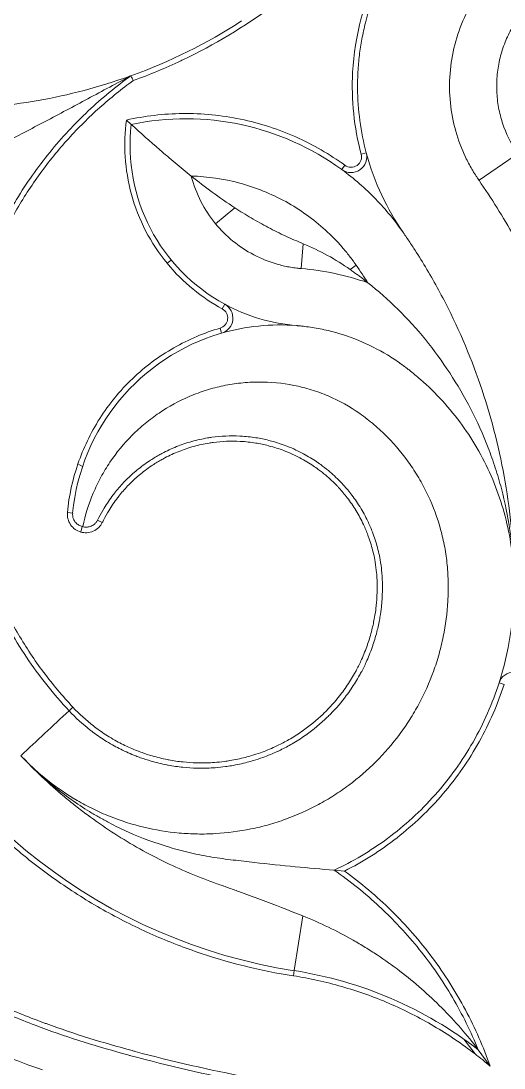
# Model space of a CAD drawing. Header units: millimetres. Extents: x 0 to 2376, y 0 to 1680.
# Drawn here: x 999.3 to 1091.1, y 692.5 to 891.4 of the extents above; entities that cross this region are included whole.
import ezdxf

# ---------------------------------------------------------------- set-up
doc = ezdxf.new("R2010")
doc.units = ezdxf.units.MM
doc.layers.add('Размеры', color=5, linetype='Continuous', lineweight=9)

msp = doc.modelspace()

# ---------------------------------------------------------------- linework, layer by layer
at = {"layer": 'Размеры', "linetype": 'Continuous', "lineweight": 15}
for p, q in [((1019.9, 880.81), (1019.88, 880.86)), ((1020.21, 880.98), (1019.9, 880.81)), ((1019.4, 872.58), (1020.3, 871.75)), ((1063.97, 866.11), (1064.93, 866.37)), ((1093, 865.74), (1086.34, 861.13)), ((1060.86, 863.98), (1060.27, 863.17)), ((1036.3, 852.89), (1039.98, 855.91)), ((1052.58, 844.37), (1052.96, 849.08)), ((1027.1, 845.37), (1027.9, 845.98)), ((1061.87, 844.19), (1063.02, 844.99)), ((1037.56, 836.72), (1038.04, 837.6)), ((1037.17, 833.04), (1037.45, 832.08)), ((1011.06, 806.78), (1010.17, 807.27)), ((1008.17, 798.02), (1009.17, 797.92)), ((1014.8, 796.15), (1013.9, 796.58)), ((1011, 795.36), (1010.71, 794.32)), ((1091.1, 765.34), (1090.14, 765.65)), ((1008.48, 760.37), (1009.21, 761.05)), ((999.35, 751.83), (999.35, 751.83)), ((1058.83, 730.08), (1060.79, 729.92)), ((1051.23, 711), (1052.85, 721.4)), ((1051.23, 711), (1051.08, 710.01)), ((1083.46, 697.98), (1085.59, 695.17)), ((1086.21, 695.96), (1088.45, 692.85))]:
    msp.add_line(p, q, dxfattribs=at)
for centre, radius, start, end in [((1067.5, 815.5), 105.77, 145.8676, 261.1516), ((1054.48, 867.83), 34.41, 173.4513, 241.4546), ((1030.65, 822.58), 50.25, 53.8859, 101.8872), ((1062.04, 865.6), 3, 233.8859, 14.986), ((1062.04, 865.6), 2, 233.8859, 14.986), ((1036.61, 834.96), 3, 286.2374, 61.4546), ((1036.61, 834.96), 2, 286.2374, 61.4546), ((1048.49, 794.15), 39.51, 106.2374, 174.5315), ((1043.58, 810.64), 130.11, 190.0541, 251.4739), ((1093, 764.73), 3, 17.8402, 162.1598), ((1039.47, 635.43), 76.48, 52.3284, 81.1511), ((1093, 958.67), 286.17, 251.6657, 299.562)]:
    msp.add_arc(centre, radius, start, end, dxfattribs=at)
for points, knots in [([(917.36, 909.31), (911.97, 917.1), (907.69, 925.73), (901.78, 943.91), (900.14, 953.65), (899.82, 972.75), (901.09, 982.46), (906.37, 1001.36), (910.7, 1010.93), (921.77, 1028.06), (928.82, 1036), (944.41, 1048.95), (953.21, 1054.27), (971.86, 1062.1), (982.03, 1064.66), (1002.43, 1066.59), (1012.9, 1065.97), (1027.89, 1062.85), (1032.81, 1061.45), (1044.01, 1057.2), (1050.25, 1053.92), (1067.43, 1041.81), (1076.91, 1030.56), (1084.51, 1013.19), (1086.05, 1008.41), (1088.77, 997.11), (1089.71, 990.28), (1090.55, 969.66), (1088.32, 955.46), (1078.73, 929.64), (1071.33, 917.62), (1053.03, 897.81), (1041.93, 889.65), (1026.89, 882.5), (1023.76, 881.2), (1020.68, 880.08)], [72.459222, 72.459222, 72.459222, 72.459222, 100.879163, 101.055909, 129.80299, 130.18795, 158.360155, 158.909445, 189.046594, 189.521413, 220.110759, 220.51019, 250.339307, 250.665376, 281.175083, 281.426318, 312.169394, 312.345411, 327.287158, 327.426485, 348.308636, 348.342374, 390.536067, 390.724358, 405.290692, 405.557375, 425.560948, 425.870498, 467.473734, 467.87192, 508.523696, 509.008695, 548.7832, 549.142257, 558.954541, 558.954541, 558.954541, 558.954541]), ([(1063.97, 866.11), (1062.61, 871.16), (1061.34, 883.42), (1064.98, 897.1), (1070.09, 905.98), (1072.94, 910.03), (1076.21, 913.61), (1079.62, 917.44), (1082.66, 921.53), (1088.19, 930.2), (1091.41, 938.22), (1093, 944.87)], [0, 0, 0, 0, 0.182664, 0.42524, 0.483655, 0.540697, 0.597329, 0.654151, 0.711719, 0.769495, 1, 1, 1, 1]), ([(1064.93, 866.37), (1064.39, 868.39), (1063.99, 870.43), (1063.44, 874.52), (1063.29, 876.57), (1063.27, 879.68), (1063.29, 880.72), (1063.41, 882.8), (1063.5, 883.84), (1063.75, 885.91), (1063.91, 886.94), (1064.29, 888.99), (1064.52, 890.02), (1065.29, 893.05), (1065.92, 895.03), (1067.43, 898.87), (1068.31, 900.73), (1069.8, 903.46), (1070.33, 904.35), (1071.45, 906.12), (1072.03, 906.98), (1072.95, 908.25), (1073.27, 908.66), (1073.91, 909.48), (1074.24, 909.88), (1075.25, 911.07), (1075.95, 911.85), (1076.65, 912.62)], [0, 0, 0, 0, 0.125, 0.125, 0.25, 0.25, 0.3125, 0.3125, 0.375, 0.375, 0.4375, 0.4375, 0.5, 0.5, 0.625, 0.625, 0.75, 0.75, 0.8125, 0.8125, 0.875, 0.875, 0.90625, 0.90625, 0.9375, 0.9375, 1, 1, 1, 1]), ([(1089.34, 900.62), (1088.21, 899.42), (1087.14, 898.1), (1085.19, 895.22), (1084.31, 893.67), (1082.82, 890.4), (1082.21, 888.67), (1081.29, 885.1), (1080.98, 883.26), (1080.7, 879.55), (1080.72, 877.69), (1081.09, 874.02), (1081.44, 872.22), (1082.42, 868.75), (1083.05, 867.09), (1084.16, 864.74), (1084.57, 863.98), (1085.2, 862.88), (1085.42, 862.52), (1085.76, 861.99), (1085.93, 861.73), (1086.13, 861.43), (1086.23, 861.28), (1086.28, 861.2), (1086.31, 861.16), (1086.32, 861.15), (1086.33, 861.14), (1086.33, 861.13), (1086.33, 861.13), (1086.34, 861.13)], [0, 0, 0, 0, 0.125, 0.125, 0.25, 0.25, 0.375, 0.375, 0.5, 0.5, 0.625, 0.625, 0.75, 0.75, 0.875, 0.875, 0.9375, 0.9375, 0.96875, 0.96875, 0.984375, 0.992188, 0.996094, 0.998047, 0.999023, 0.999512, 0.999756, 0.999756, 1, 1, 1, 1]), ([(1241.86, 698.59), (1214.61, 682.99), (1184.83, 671.69), (1122.84, 658.78), (1090.38, 657.3), (1043.19, 662.77), (1027.59, 665.84), (1006.39, 671.67), (1000.02, 673.64), (990.32, 677.25), (986.38, 678.87), (967.68, 687.56), (953.65, 697.43), (930.13, 721.03), (920.34, 735.06), (906.46, 764.93), (902.12, 781), (899.02, 813.95), (900.43, 831.05), (908.93, 863.25), (915.94, 878.49), (925.28, 892.07)], [0, 0, 0, 0, 94.183734, 94.397581, 189.962168, 190.408808, 236.950479, 237.502776, 256.361221, 256.935721, 268.567771, 269.113464, 318.812115, 319.250378, 369.056459, 369.387292, 418.068425, 418.285054, 468.656779, 468.767932, 518.226812, 518.226812, 518.226812, 518.226812]), ([(1093, 867.28), (1092, 868.91), (1091.17, 870.74), (1090.31, 873.69), (1090.08, 874.71), (1089.78, 876.77), (1089.7, 877.83), (1089.69, 879.94), (1089.75, 881), (1090.04, 883.09), (1090.25, 884.13), (1090.82, 886.14), (1091.18, 887.12), (1092, 889), (1092.48, 889.91), (1093, 890.76)], [0, 0, 0, 0, 0.25, 0.25, 0.375, 0.375, 0.5, 0.5, 0.625, 0.625, 0.75, 0.75, 0.875, 0.875, 1, 1, 1, 1]), ([(1233.54, 695.13), (1208.84, 681.97), (1182.21, 672.26), (1123.62, 659.86), (1091.2, 658.29), (1044.04, 663.64), (1028.45, 666.68), (1007.26, 672.46), (1000.89, 674.41), (991.18, 677.98), (987.25, 679.59), (968.54, 688.21), (954.5, 698.04), (930.97, 721.58), (921.17, 735.59), (907.34, 765.45), (903.03, 781.51), (900.03, 814.44), (901.5, 831.52), (909.29, 860.43), (914.5, 872.67), (921.25, 883.94)], [10.01263, 10.01263, 10.01263, 10.01263, 94.070978, 94.284826, 189.849413, 190.296053, 236.837723, 237.39002, 256.248466, 256.822965, 268.455016, 269.000709, 318.69936, 319.137623, 368.943703, 369.274537, 417.95567, 418.172299, 468.544024, 468.655177, 508.101426, 508.101426, 508.101426, 508.101426]), ([(1235.36, 726.12), (1210.22, 710.73), (1182.5, 699.42), (1124.5, 686.17), (1093.97, 684.34), (1049.59, 689.09), (1034.91, 691.89), (1015.15, 697.24), (1009.28, 699.02), (1000.76, 702.17), (997.46, 703.51), (981.99, 710.64), (970.34, 718.86), (950.97, 738.45), (942.93, 750.16), (931.73, 774.98), (928.33, 788.36), (926.24, 815.66), (927.71, 829.82), (935.41, 856.29), (941.56, 868.75), (949.64, 879.74)], [0, 0, 0, 0, 89.227761, 89.470289, 180.084948, 180.565632, 224.592716, 225.194971, 242.505742, 243.140275, 252.696672, 253.303193, 294.694414, 295.177024, 336.692157, 337.050854, 377.617526, 377.862623, 419.914903, 420.033159, 461.325805, 461.325805, 461.325805, 461.325805]), ([(984.78, 874.74), (987.77, 874.74), (990.75, 874.87), (996.69, 875.39), (999.65, 875.78), (1008.48, 877.32), (1014.25, 878.84), (1019.88, 880.86)], [0, 0, 0, 0, 0.25, 0.25, 0.5, 0.5, 1, 1, 1, 1]), ([(987.33, 805.73), (986.92, 809.11), (986.71, 812.57), (986.76, 819.6), (987.02, 823.16), (988.02, 830.28), (988.76, 833.85), (990.74, 840.88), (991.97, 844.35), (994.91, 851.09), (996.6, 854.37), (1000.42, 860.63), (1002.53, 863.62), (1007.1, 869.24), (1009.55, 871.87), (1014.71, 876.73), (1017.42, 878.96), (1020.21, 880.98)], [0, 0, 0, 0, 0.125, 0.125, 0.25, 0.25, 0.375, 0.375, 0.5, 0.5, 0.625, 0.625, 0.75, 0.75, 0.875, 0.875, 1, 1, 1, 1]), ([(1020.68, 880.08), (1018.5, 878.5), (1016.36, 876.78), (1012.24, 873.09), (1010.25, 871.12), (1006.46, 866.93), (1004.67, 864.73), (1001.31, 860.1), (999.74, 857.69), (996.88, 852.7), (995.58, 850.12), (993.27, 844.83), (992.25, 842.13), (990.53, 836.65), (989.83, 833.87), (988.71, 828.29), (988.31, 825.49), (987.81, 819.91), (987.7, 817.14), (987.78, 811.65), (987.96, 808.95), (988.35, 805.63), (988.43, 804.97), (988.62, 803.64), (988.72, 802.98), (989.06, 800.98), (989.32, 799.64), (990.2, 795.64), (990.93, 792.97), (992.7, 787.66), (993.73, 785.03), (996.08, 779.86), (997.41, 777.33), (1000.33, 772.39), (1001.93, 769.99), (1005.39, 765.37), (1007.25, 763.16), (1009.21, 761.05)], [0, 0, 0, 0, 0.0625, 0.0625, 0.125, 0.125, 0.1875, 0.1875, 0.25, 0.25, 0.3125, 0.3125, 0.375, 0.375, 0.4375, 0.4375, 0.5, 0.5, 0.5625, 0.5625, 0.625, 0.625, 0.640625, 0.640625, 0.65625, 0.65625, 0.6875, 0.6875, 0.75, 0.75, 0.8125, 0.8125, 0.875, 0.875, 0.9375, 0.9375, 1, 1, 1, 1]), ([(1019.9, 880.81), (1017.06, 879.31), (1014.28, 877.82), (1008.8, 874.89), (1006.1, 873.45), (1000.78, 870.65), (998.16, 869.28), (992.98, 866.62), (990.42, 865.33), (987.88, 864.08)], [0, 0, 0, 0, 0.25, 0.25, 0.5, 0.5, 0.75, 0.75, 1, 1, 1, 1]), ([(1019.88, 880.86), (1019.91, 880.87), (1019.94, 880.88), (1019.96, 880.89), (1019.99, 880.9), (1020.02, 880.91), (1020.05, 880.92), (1020.1, 880.94), (1020.16, 880.96), (1020.21, 880.98)], [0, 0, 0, 0, 0.0000872347, 0.0000872347, 0.0000872347, 0.0001744694, 0.0001744694, 0.0001744694, 0.000348937, 0.000348937, 0.000348937, 0.000348937]), ([(1020.68, 880.08), (1020.64, 880.16), (1020.6, 880.23), (1020.57, 880.31), (1020.53, 880.38), (1020.49, 880.46), (1020.45, 880.53), (1020.37, 880.68), (1020.29, 880.83), (1020.21, 880.98)], [0, 0, 0, 0, 0.00625576, 0.00625576, 0.00625576, 0.01251152, 0.01251152, 0.01251152, 0.02502039, 0.02502039, 0.02502039, 0.02502039]), ([(1019.4, 872.58), (1022.84, 873.35), (1026.44, 873.78), (1033.74, 873.86), (1037.44, 873.51), (1044.67, 872.01), (1048.21, 870.87), (1054.87, 867.89), (1058.01, 866.06), (1060.86, 863.98)], [0, 0, 0, 0, 0.25, 0.25, 0.5, 0.5, 0.75, 0.75, 1, 1, 1, 1]), ([(943.5, 872.41), (938.07, 863.62), (933.79, 854.07), (926.84, 830.7), (925.27, 816.42), (927.21, 788.87), (930.57, 775.34), (941.71, 750.23), (949.76, 738.37), (969.19, 718.49), (980.9, 710.13), (996.46, 702.85), (999.79, 701.47), (1008.38, 698.26), (1014.29, 696.45), (1034.22, 691.02), (1049.03, 688.16), (1093.8, 683.31), (1124.62, 685.15), (1179.59, 697.75), (1204.28, 707.29), (1227.05, 720.08)], [10.880108, 10.880108, 10.880108, 10.880108, 41.876748, 41.995004, 84.047283, 84.292381, 124.859052, 125.21775, 166.732883, 167.215492, 208.606714, 209.213235, 218.769632, 219.404164, 236.714936, 237.31719, 281.344275, 281.824958, 372.439617, 372.682145, 451.029798, 451.029798, 451.029798, 451.029798]), ([(1027.1, 845.37), (1025.55, 847.27), (1024.17, 849.35), (1021.89, 853.76), (1020.99, 856.09), (1019.69, 860.83), (1019.29, 863.24), (1019, 867.99), (1019.09, 870.33), (1019.4, 872.58)], [0, 0, 0, 0, 0.25, 0.25, 0.5, 0.5, 0.75, 0.75, 1, 1, 1, 1]), ([(1020.3, 871.75), (1022.05, 870.16), (1023.84, 868.55), (1026.66, 866.11), (1027.63, 865.28), (1029.61, 863.62), (1030.63, 862.79), (1031.7, 861.94)], [0, 0, 0, 0, 0.5, 0.5, 0.75, 0.75, 1, 1, 1, 1]), ([(1064.93, 866.37), (1065.69, 863.55), (1066.69, 860.85), (1069.07, 855.76), (1070.45, 853.37), (1071.97, 851.18)], [0, 0, 0, 0, 0.5, 0.5, 1, 1, 1, 1]), ([(1031.7, 861.94), (1034.75, 861.85), (1037.86, 861.41), (1042.4, 860.19), (1043.9, 859.69), (1046.82, 858.51), (1048.25, 857.84), (1052.37, 855.57), (1054.91, 853.74), (1058.29, 850.66), (1059.35, 849.58), (1060.81, 847.9), (1061.28, 847.33), (1061.96, 846.46), (1062.29, 846.02), (1062.66, 845.51), (1062.84, 845.25), (1062.93, 845.12), (1062.98, 845.05), (1063, 845.02), (1063.01, 845.01), (1063.02, 845), (1063.02, 844.99), (1063.02, 844.99)], [0, 0, 0, 0, 0.25, 0.25, 0.375, 0.375, 0.5, 0.5, 0.75, 0.75, 0.875, 0.875, 0.9375, 0.9375, 0.96875, 0.984375, 0.992188, 0.996094, 0.998047, 0.999023, 0.999512, 0.999512, 1, 1, 1, 1]), ([(1031.7, 861.94), (1032.13, 860.27), (1032.75, 858.64), (1034.31, 855.59), (1035.25, 854.17), (1036.3, 852.89)], [0, 0, 0, 0, 0.5, 0.5, 1, 1, 1, 1]), ([(1031.7, 861.94), (1032.99, 860.91), (1034.31, 859.89), (1037.07, 857.88), (1038.49, 856.88), (1039.98, 855.91)], [0, 0, 0, 0, 0.5, 0.5, 1, 1, 1, 1]), ([(1060.27, 863.17), (1062.61, 861.47), (1064.77, 859.58), (1068.68, 855.54), (1070.43, 853.4), (1071.97, 851.18)], [0, 0, 0, 0, 0.5, 0.5, 1, 1, 1, 1]), ([(1039.98, 855.91), (1040.99, 855.25), (1042.02, 854.61), (1044.14, 853.36), (1045.22, 852.76), (1046.86, 851.89), (1047.41, 851.61), (1048.52, 851.06), (1049.07, 850.8), (1050.74, 850.03), (1051.85, 849.54), (1052.96, 849.08)], [0, 0, 0, 0, 0.25, 0.25, 0.5, 0.5, 0.625, 0.625, 0.75, 0.75, 1, 1, 1, 1]), ([(1036.3, 852.89), (1037.27, 851.71), (1038.38, 850.6), (1040.83, 848.6), (1042.16, 847.72), (1044.99, 846.24), (1046.47, 845.64), (1048.75, 844.99), (1049.51, 844.81), (1050.66, 844.6), (1051.05, 844.54), (1051.62, 844.47), (1051.91, 844.43), (1052.24, 844.4), (1052.41, 844.39), (1052.48, 844.38), (1052.53, 844.38), (1052.55, 844.37), (1052.58, 844.37)], [0, 0, 0, 0, 0.25, 0.25, 0.5, 0.5, 0.75, 0.75, 0.875, 0.875, 0.9375, 0.9375, 0.96875, 0.984375, 0.992187, 0.996094, 0.996094, 1, 1, 1, 1]), ([(1071.97, 851.18), (1071.98, 851.16), (1071.99, 851.14), (1072.02, 851.1), (1072.06, 851.05), (1072.15, 850.92), (1072.33, 850.65), (1072.69, 850.12), (1073.41, 849.05), (1074.02, 848.12), (1075.21, 846.25), (1075.98, 844.99), (1078.24, 841.15), (1079.65, 838.52), (1083.59, 830.46), (1085.83, 824.86), (1089.41, 813.37), (1090.77, 807.49), (1092.56, 795.67), (1093, 789.72), (1093, 783.84)], [0, 0, 0, 0, 0.000977, 0.000977, 0.001953, 0.003906, 0.007813, 0.015625, 0.03125, 0.0625, 0.0625, 0.125, 0.125, 0.25, 0.25, 0.5, 0.5, 0.75, 0.75, 1, 1, 1, 1]), ([(1052.96, 849.08), (1054.54, 848.43), (1056.07, 847.7), (1059.05, 846.06), (1060.48, 845.16), (1061.87, 844.19)], [0, 0, 0, 0, 0.5, 0.5, 1, 1, 1, 1]), ([(1037.56, 836.72), (1035.66, 837.76), (1033.79, 839.01), (1030.26, 841.9), (1028.6, 843.55), (1027.1, 845.37)], [0, 0, 0, 0, 0.5, 0.5, 1, 1, 1, 1]), ([(1052.58, 844.37), (1054.7, 844.2), (1056.84, 843.89), (1061.07, 842.99), (1063.17, 842.4), (1065.22, 841.68)], [0, 0, 0, 0, 0.5, 0.5, 1, 1, 1, 1]), ([(1061.87, 844.19), (1062.09, 844.03), (1062.55, 843.71), (1063.22, 843.21), (1063.89, 842.71), (1064.56, 842.2), (1065, 841.85), (1065.22, 841.68)], [0, 0, 0, 0, 0.199101, 0.398636, 0.59862, 0.79907, 1, 1, 1, 1]), ([(1065.22, 841.68), (1067.2, 840.11), (1069.11, 838.43), (1072.75, 834.84), (1074.5, 832.93), (1077.8, 828.85), (1079.35, 826.73), (1082.22, 822.33), (1083.56, 820.05), (1085.99, 815.33), (1087.09, 812.88), (1088.32, 809.71), (1088.56, 809.07), (1089.01, 807.78), (1089.23, 807.14), (1089.86, 805.2), (1090.24, 803.89), (1091.28, 799.96), (1091.83, 797.3), (1092.62, 791.9), (1092.87, 789.16), (1092.96, 786.39)], [0, 0, 0, 0, 0.125, 0.125, 0.25, 0.25, 0.375, 0.375, 0.5, 0.5, 0.625, 0.625, 0.65625, 0.65625, 0.6875, 0.6875, 0.75, 0.75, 0.875, 0.875, 1, 1, 1, 1]), ([(1038.04, 837.6), (1040.17, 836.44), (1042.42, 835.51), (1047.03, 834.15), (1049.38, 833.72), (1051.7, 833.53)], [0, 0, 0, 0, 0.5, 0.5, 1, 1, 1, 1]), ([(1037.45, 832.08), (1039.72, 832.75), (1042.08, 833.21), (1046.86, 833.7), (1049.29, 833.73), (1051.7, 833.53)], [0, 0, 0, 0, 0.5, 0.5, 1, 1, 1, 1]), ([(1051.7, 833.53), (1051.7, 833.53), (1051.7, 833.53), (1051.7, 833.53), (1051.71, 833.53), (1051.72, 833.53), (1051.75, 833.53), (1051.81, 833.52), (1051.91, 833.51), (1052.13, 833.49), (1052.57, 833.45), (1053.44, 833.35), (1054.19, 833.25), (1055.69, 833.01), (1056.68, 832.82), (1059.65, 832.11), (1061.6, 831.48), (1065.38, 829.93), (1067.2, 829.01), (1069.8, 827.44), (1070.64, 826.88), (1071.66, 826.15), (1071.92, 825.97), (1072.17, 825.78), (1072.22, 825.74), (1072.23, 825.74), (1072.25, 825.72), (1072.29, 825.69), (1072.37, 825.63), (1072.63, 825.43), (1072.86, 825.25), (1073.8, 824.52), (1074.53, 823.91), (1076.7, 822.02), (1078.09, 820.66), (1080.72, 817.77), (1081.96, 816.25), (1084.28, 813.05), (1085.35, 811.38), (1087.29, 807.92), (1088.17, 806.13), (1089.7, 802.48), (1090.36, 800.61), (1091.46, 796.84), (1091.9, 794.93), (1092.56, 791.12), (1092.78, 789.21), (1092.91, 787.08), (1092.93, 786.78), (1092.94, 786.48), (1092.94, 786.41), (1092.95, 786.4), (1092.95, 786.39), (1092.95, 786.38), (1092.95, 786.35), (1092.95, 786.27), (1092.96, 785.93), (1092.99, 785.11), (1093, 784.35), (1093, 783.84)], [0, 0, 0, 0, 0.000122, 0.000122, 0.000244, 0.000488, 0.000977, 0.001953, 0.003906, 0.007812, 0.015625, 0.03125, 0.0625, 0.0625, 0.125, 0.125, 0.25, 0.25, 0.375, 0.375, 0.4375, 0.4375, 0.453125, 0.457031, 0.457031, 0.45752, 0.45752, 0.458008, 0.458984, 0.460937, 0.46875, 0.46875, 0.5, 0.5, 0.5625, 0.5625, 0.625, 0.625, 0.6875, 0.6875, 0.75, 0.75, 0.8125, 0.8125, 0.875, 0.875, 0.9375, 0.9375, 0.945312, 0.947266, 0.94751, 0.94751, 0.947754, 0.947754, 0.948242, 0.949219, 0.953125, 0.96875, 1, 1, 1, 1]), ([(1010.17, 807.27), (1010.67, 808.74), (1011.27, 810.2), (1012.65, 813.08), (1013.43, 814.49), (1015.17, 817.24), (1016.13, 818.56), (1018.21, 821.1), (1019.33, 822.31), (1021.72, 824.59), (1022.98, 825.65), (1025.61, 827.62), (1026.98, 828.51), (1029.8, 830.13), (1031.25, 830.84), (1034.19, 832.08), (1035.67, 832.61), (1037.17, 833.04)], [0, 0, 0, 0, 0.125, 0.125, 0.25, 0.25, 0.375, 0.375, 0.5, 0.5, 0.625, 0.625, 0.75, 0.75, 0.875, 0.875, 1, 1, 1, 1]), ([(1051.08, 710.01), (1044.88, 710.97), (1038.61, 712.51), (1029.36, 715.73), (1026.3, 716.95), (1020.27, 719.69), (1017.3, 721.21), (1011.5, 724.54), (1008.66, 726.35), (1003.17, 730.23), (1000.51, 732.3), (995.4, 736.69), (992.95, 739), (988.3, 743.83), (986.09, 746.35), (981.94, 751.55), (980, 754.24), (976.39, 759.74), (974.73, 762.55), (971.7, 768.27), (970.32, 771.17), (968.79, 774.82), (968.49, 775.55), (967.91, 777.01), (967.63, 777.75), (966.81, 779.96), (966.3, 781.45), (963.88, 789.02), (962.44, 795.38), (961.18, 805.18), (960.91, 808.49), (960.68, 815.15), (960.72, 818.5), (960.92, 821.85)], [0, 0, 0, 0, 0.125, 0.125, 0.1875, 0.1875, 0.25, 0.25, 0.3125, 0.3125, 0.375, 0.375, 0.4375, 0.4375, 0.5, 0.5, 0.5625, 0.5625, 0.625, 0.625, 0.6875, 0.6875, 0.703125, 0.703125, 0.71875, 0.71875, 0.75, 0.75, 0.875, 0.875, 0.9375, 0.9375, 1, 1, 1, 1]), ([(1011.09, 795.34), (1011.55, 797.55), (1012.22, 799.67), (1013.51, 802.74), (1014, 803.75), (1015.06, 805.72), (1015.64, 806.67), (1017.49, 809.42), (1018.89, 811.12), (1021.24, 813.48), (1022.07, 814.23), (1023.79, 815.65), (1024.67, 816.31), (1027.42, 818.17), (1029.36, 819.23), (1031.94, 820.32), (1032.46, 820.53), (1033.51, 820.92), (1034.04, 821.1), (1035.64, 821.6), (1036.71, 821.88), (1038.89, 822.33), (1039.99, 822.5), (1041.66, 822.68), (1042.22, 822.73), (1043.35, 822.79), (1043.92, 822.81), (1046.75, 822.83), (1048.98, 822.62), (1052.29, 821.96), (1053.39, 821.68), (1055.03, 821.18), (1055.57, 820.99), (1056.64, 820.6), (1057.17, 820.39), (1059.8, 819.27), (1061.82, 818.14), (1064.64, 816.16), (1065.55, 815.44), (1067.28, 813.96), (1068.12, 813.18), (1070.51, 810.76), (1071.96, 809.01), (1073.59, 806.66), (1073.91, 806.19), (1074.53, 805.22), (1074.83, 804.73), (1075.68, 803.24), (1076.21, 802.23), (1077.65, 799.15), (1078.44, 797.02), (1079.35, 793.71), (1079.61, 792.58), (1080.03, 790.33), (1080.19, 789.2), (1080.36, 787.49), (1080.4, 786.91), (1080.46, 785.77), (1080.48, 785.19), (1080.51, 783.47), (1080.49, 782.33), (1080.3, 778.93), (1080.01, 776.68), (1079.32, 773.33), (1079.05, 772.22), (1078.59, 770.57), (1078.42, 770.02), (1078.07, 768.92), (1077.88, 768.38), (1076.91, 765.7), (1075.98, 763.63), (1074.37, 760.63), (1073.79, 759.65), (1072.87, 758.21), (1072.56, 757.73), (1071.91, 756.79), (1071.57, 756.32), (1069.86, 754.01), (1068.37, 752.29), (1065.16, 749.08), (1063.44, 747.6), (1060.69, 745.55), (1059.74, 744.89), (1057.81, 743.66), (1056.83, 743.09), (1053.83, 741.47), (1051.76, 740.55), (1048.54, 739.38), (1047.46, 739.03), (1045.8, 738.56), (1045.24, 738.42), (1044.13, 738.15), (1043.57, 738.02), (1040.78, 737.45), (1038.53, 737.16), (1035.13, 736.96), (1033.99, 736.94), (1032.28, 736.97), (1031.71, 736.99), (1030.56, 737.05), (1029.99, 737.09), (1027.13, 737.35), (1024.89, 737.72), (1020.47, 738.78), (1018.31, 739.46), (1015.65, 740.53), (1015.12, 740.75), (1014.07, 741.22), (1013.55, 741.46), (1012.01, 742.21), (1011, 742.75), (1008.06, 744.46), (1006.19, 745.74), (1003.51, 747.87), (1002.64, 748.62), (1000.95, 750.18), (1000.14, 750.99), (999.35, 751.83)], [0, 0, 0, 0, 0.03125, 0.03125, 0.046875, 0.046875, 0.0625, 0.0625, 0.09375, 0.09375, 0.109375, 0.109375, 0.125, 0.125, 0.15625, 0.15625, 0.164062, 0.164062, 0.171875, 0.171875, 0.1875, 0.1875, 0.203125, 0.203125, 0.210938, 0.210938, 0.21875, 0.21875, 0.25, 0.25, 0.265625, 0.265625, 0.273438, 0.273438, 0.28125, 0.28125, 0.3125, 0.3125, 0.328125, 0.328125, 0.34375, 0.34375, 0.375, 0.375, 0.382812, 0.382812, 0.390625, 0.390625, 0.40625, 0.40625, 0.4375, 0.4375, 0.453125, 0.453125, 0.46875, 0.46875, 0.476562, 0.476562, 0.484375, 0.484375, 0.5, 0.5, 0.53125, 0.53125, 0.546875, 0.546875, 0.554688, 0.554688, 0.5625, 0.5625, 0.59375, 0.59375, 0.609375, 0.609375, 0.617188, 0.617188, 0.625, 0.625, 0.65625, 0.65625, 0.6875, 0.6875, 0.703125, 0.703125, 0.71875, 0.71875, 0.75, 0.75, 0.765625, 0.765625, 0.773438, 0.773438, 0.78125, 0.78125, 0.8125, 0.8125, 0.828125, 0.828125, 0.835938, 0.835938, 0.84375, 0.84375, 0.875, 0.875, 0.90625, 0.90625, 0.914062, 0.914062, 0.921875, 0.921875, 0.9375, 0.9375, 0.96875, 0.96875, 0.984375, 0.984375, 1, 1, 1, 1]), ([(1013.9, 796.58), (1013.99, 796.75), (1014.07, 796.93), (1014.46, 797.69), (1015.29, 799.17), (1016.32, 800.68), (1017.02, 801.59), (1017.65, 802.39), (1018.84, 803.77), (1020.16, 805.03), (1020.94, 805.7), (1021.78, 806.42), (1023.23, 807.53), (1024.7, 808.44), (1025.58, 808.95), (1026.75, 809.6), (1028.41, 810.37), (1029.82, 810.89), (1030.79, 811.22), (1032.27, 811.68), (1034.05, 812.08), (1035.33, 812.28), (1037.35, 812.56), (1039.18, 812.64), (1041, 812.54), (1042.02, 812.49), (1043.83, 812.3), (1045.62, 811.93), (1046.61, 811.69), (1047.76, 811.38), (1049.5, 810.81), (1051.01, 810.17), (1051.93, 809.73), (1053.21, 809.1), (1054.78, 808.18), (1055.95, 807.36), (1056.77, 806.76), (1058.07, 805.75), (1059.4, 804.51), (1060.23, 803.64), (1060.93, 802.89), (1062.11, 801.51), (1063.15, 800.01), (1063.7, 799.15), (1064.26, 798.24), (1065.13, 796.64), (1065.83, 795.01), (1066.2, 794.05), (1066.64, 792.85), (1067.15, 791.1), (1067.47, 789.57), (1067.69, 788.34), (1067.81, 787.44), (1067.89, 786.53), (1067.92, 786.22), (1067.94, 785.85), (1067.97, 785.4), (1067.98, 785.05), (1067.99, 784.8), (1068, 784.37), (1068, 783.92), (1068, 783.63), (1068, 783.15), (1067.98, 782.69), (1067.96, 782.21), (1067.94, 781.75), (1067.91, 781.3), (1067.85, 780.61), (1067.76, 779.71), (1067.64, 778.81), (1067.39, 777.34), (1067.02, 775.56), (1066.52, 773.81), (1066.19, 772.83), (1065.85, 771.82), (1065.18, 770.12), (1064.41, 768.52), (1063.93, 767.61), (1063.31, 766.46), (1062.35, 764.91), (1061.45, 763.65), (1060.22, 762.01), (1059.03, 760.62), (1057.74, 759.34), (1056.26, 757.91), (1054.86, 756.74), (1053.37, 755.7), (1052.53, 755.11), (1050.99, 754.13), (1049.38, 753.27), (1048.45, 752.82), (1047.36, 752.3), (1045.68, 751.61), (1044.12, 751.09), (1043.14, 750.8), (1041.75, 750.41), (1039.96, 750.02), (1038.57, 749.81), (1037.56, 749.67), (1035.89, 749.5), (1034.06, 749.44), (1032.89, 749.46), (1031.87, 749.49), (1030.05, 749.6), (1028.24, 749.86), (1027.23, 750.05), (1026.13, 750.26), (1024.36, 750.69), (1022.71, 751.22), (1021.75, 751.56), (1020.48, 752.04), (1018.81, 752.77), (1017.48, 753.47), (1016.58, 753.96), (1015.21, 754.76), (1013.7, 755.78), (1012.7, 756.54), (1011.07, 757.8), (1009.72, 759.04), (1008.48, 760.37)], [27.78584, 27.78584, 27.78584, 27.78584, 28.359979, 28.359979, 30.368916, 33.43274, 33.823664, 33.823664, 36.496541, 39.28735, 39.28735, 39.560478, 42.624441, 44.751036, 44.751036, 45.688004, 48.752378, 50.214721, 50.214721, 51.815962, 54.88001, 55.678407, 55.678407, 61.007617, 61.142092, 61.142092, 64.071551, 66.605778, 66.605778, 67.135373, 70.199189, 72.069464, 72.069464, 73.263099, 76.327132, 77.533149, 77.533149, 79.390855, 82.454755, 82.996835, 82.996835, 85.518717, 88.460521, 88.460521, 88.58256, 91.646514, 93.924206, 93.924206, 94.71018, 97.774328, 99.387892, 99.387892, 101.519188, 102.119735, 102.119735, 102.45497, 103.222668, 103.485656, 103.485656, 103.994004, 104.764714, 104.851577, 104.851577, 106.217499, 106.217499, 106.306192, 107.58342, 107.58342, 108.361602, 110.315263, 110.315263, 112.814745, 115.778949, 115.778949, 115.897723, 118.980759, 121.242634, 121.242634, 122.063746, 125.147005, 126.70632, 126.70632, 131.312856, 132.170005, 132.170005, 137.478943, 137.633691, 137.633691, 140.561948, 143.097377, 143.097377, 143.644716, 146.727879, 148.561062, 148.561062, 149.810894, 152.893741, 154.024748, 154.024748, 155.976911, 159.059745, 159.488433, 159.488433, 162.142974, 164.952119, 164.952119, 165.226027, 168.30888, 170.415805, 170.415805, 171.391746, 174.474893, 175.87949, 175.87949, 177.557858, 180.640935, 181.343176, 181.343176, 186.806861, 186.806861, 186.806861, 186.806861]), ([(1009.21, 761.05), (1010.42, 759.76), (1011.72, 758.57), (1013.29, 757.35), (1014.26, 756.61), (1015.72, 755.62), (1017.05, 754.85), (1017.92, 754.37), (1019.21, 753.69), (1020.82, 752.98), (1022.05, 752.52), (1022.98, 752.18), (1024.57, 751.67), (1026.29, 751.25), (1027.35, 751.05), (1028.33, 750.86), (1030.08, 750.61), (1031.84, 750.49), (1032.83, 750.46), (1033.96, 750.44), (1035.73, 750.49), (1037.34, 750.66), (1038.33, 750.79), (1039.67, 750.99), (1041.4, 751.35), (1042.75, 751.73), (1043.7, 752.01), (1045.21, 752.5), (1046.84, 753.17), (1047.9, 753.67), (1048.8, 754.1), (1050.36, 754.92), (1051.85, 755.86), (1052.67, 756.43), (1054.12, 757.44), (1055.48, 758.56), (1056.92, 759.93), (1058.18, 761.17), (1059.33, 762.5), (1060.53, 764.09), (1061.41, 765.3), (1062.35, 766.8), (1062.95, 767.91), (1063.42, 768.78), (1064.18, 770.33), (1064.83, 771.97), (1065.17, 772.95), (1065.5, 773.89), (1066, 775.58), (1066.36, 777.3), (1066.61, 778.72), (1066.74, 779.59), (1066.83, 780.47), (1066.89, 781.13), (1066.93, 781.57), (1066.95, 782.01), (1066.97, 782.48), (1066.99, 782.92), (1067, 783.39), (1067, 783.66), (1067, 784.1), (1066.99, 784.52), (1066.99, 784.77), (1066.98, 785.1), (1066.96, 785.54), (1066.94, 785.89), (1066.92, 786.19), (1066.84, 787.07), (1066.73, 787.95), (1066.53, 789.14), (1066.24, 790.62), (1065.76, 792.32), (1065.34, 793.49), (1065, 794.41), (1064.33, 796), (1063.49, 797.56), (1062.96, 798.44), (1062.44, 799.28), (1061.44, 800.73), (1060.31, 802.09), (1059.64, 802.81), (1058.84, 803.66), (1057.56, 804.87), (1056.31, 805.86), (1055.51, 806.44), (1054.39, 807.24), (1052.87, 808.15), (1051.65, 808.76), (1050.75, 809.18), (1049.29, 809.82), (1047.62, 810.38), (1046.5, 810.68), (1045.54, 810.93), (1043.81, 811.29), (1042.06, 811.48), (1041.07, 811.54), (1039.31, 811.64), (1037.54, 811.57), (1035.58, 811.3), (1034.35, 811.12), (1032.63, 810.74), (1031.19, 810.3), (1030.25, 809.98), (1028.88, 809.48), (1027.28, 808.74), (1026.15, 808.12), (1025.29, 807.63), (1023.86, 806.75), (1022.46, 805.68), (1021.64, 804.98), (1020.89, 804.34), (1019.61, 803.12), (1018.45, 801.79), (1017.84, 801.01), (1017.16, 800.13), (1016.16, 798.67), (1015.36, 797.25), (1014.98, 796.5), (1014.89, 796.32), (1014.8, 796.15)], [27.760692, 27.760692, 27.760692, 27.760692, 33.224378, 33.224378, 33.926619, 37.009696, 38.688063, 38.688063, 40.09266, 43.175808, 44.151749, 44.151749, 46.258673, 49.341527, 49.615435, 49.615435, 52.42458, 55.07912, 55.07912, 55.507809, 58.590643, 60.542806, 60.542806, 61.673813, 64.75666, 66.006492, 66.006492, 67.839674, 70.922838, 71.470177, 71.470177, 74.005606, 76.933863, 76.933863, 77.088611, 82.397548, 82.397548, 83.254697, 87.861234, 87.861234, 89.420549, 92.503808, 93.32492, 93.32492, 95.586795, 98.669831, 98.788605, 98.788605, 101.752809, 104.252291, 104.252291, 106.205952, 106.984134, 106.984134, 108.261361, 108.350055, 108.350055, 109.715976, 109.715976, 109.802839, 110.57355, 111.081898, 111.081898, 111.344885, 112.112583, 112.447819, 112.447819, 113.048366, 115.179662, 115.179662, 116.793226, 119.857374, 120.643348, 120.643348, 122.92104, 125.984994, 126.107033, 126.107033, 129.048837, 131.570719, 131.570719, 132.112799, 135.176699, 137.034404, 137.034404, 138.240422, 141.304455, 142.49809, 142.49809, 144.368365, 147.432181, 147.961776, 147.961776, 150.496002, 153.425461, 153.425461, 153.559936, 158.889147, 158.889147, 159.687544, 162.751592, 164.352832, 164.352832, 165.815176, 168.87955, 169.816518, 169.816518, 171.943113, 175.007075, 175.280204, 175.280204, 178.071013, 180.743889, 180.743889, 181.134814, 184.198638, 186.207575, 186.207575, 186.806861, 186.806861, 186.806861, 186.806861]), ([(1008.48, 760.37), (1005.52, 763.54), (1002.81, 766.95), (997.99, 774.15), (995.88, 777.93), (992.31, 785.7), (990.86, 789.69), (988.61, 797.71), (987.81, 801.75), (987.33, 805.73)], [0, 0, 0, 0, 0.25, 0.25, 0.5, 0.5, 0.75, 0.75, 1, 1, 1, 1]), ([(1010.71, 794.32), (1010.35, 794.42), (1009.98, 794.58), (1009.31, 795.06), (1009.01, 795.36), (1008.53, 796.06), (1008.36, 796.45), (1008.16, 797.25), (1008.14, 797.65), (1008.17, 798.02)], [0, 0, 0, 0, 0.25, 0.25, 0.5, 0.5, 0.75, 0.75, 1, 1, 1, 1]), ([(1011, 795.36), (1010.78, 795.42), (1010.56, 795.5), (1010.24, 795.69), (1010.14, 795.76), (1009.93, 795.92), (1009.84, 796.01), (1009.56, 796.32), (1009.4, 796.58), (1009.24, 797.04), (1009.2, 797.21), (1009.15, 797.55), (1009.15, 797.73), (1009.17, 797.92)], [0, 0, 0, 0, 0.25, 0.25, 0.375, 0.375, 0.5, 0.5, 0.75, 0.75, 0.875, 0.875, 1, 1, 1, 1]), ([(1014.8, 796.15), (1014.64, 795.81), (1014.41, 795.48), (1013.83, 794.91), (1013.47, 794.66), (1012.7, 794.32), (1012.28, 794.22), (1011.47, 794.17), (1011.07, 794.21), (1010.71, 794.32)], [0, 0, 0, 0, 0.25, 0.25, 0.5, 0.5, 0.75, 0.75, 1, 1, 1, 1]), ([(1013.9, 796.58), (1013.82, 796.42), (1013.73, 796.27), (1013.51, 796), (1013.39, 795.88), (1013.02, 795.58), (1012.77, 795.45), (1012.26, 795.29), (1012.02, 795.25), (1011.54, 795.25), (1011.31, 795.28), (1011.09, 795.34)], [0, 0, 0, 0, 0.125, 0.125, 0.25, 0.25, 0.5, 0.5, 0.75, 0.75, 1, 1, 1, 1]), ([(920.39, 788.8), (921.32, 783.58), (922.59, 778.32), (925.88, 767.87), (927.89, 762.68), (932.64, 752.54), (935.38, 747.57), (941.54, 738.03), (944.96, 733.44), (952.4, 724.78), (956.42, 720.71), (964.93, 713.18), (969.43, 709.72), (978.75, 703.49), (983.58, 700.72), (993.42, 695.9), (998.43, 693.84), (1003.47, 692.14)], [0, 0, 0, 0, 0.125, 0.125, 0.25, 0.25, 0.375, 0.375, 0.5, 0.5, 0.625, 0.625, 0.75, 0.75, 0.875, 0.875, 1, 1, 1, 1]), ([(1000.79, 682.49), (995.35, 684.3), (989.92, 686.5), (979.27, 691.67), (974.04, 694.64), (963.94, 701.33), (959.07, 705.04), (949.84, 713.15), (945.48, 717.54), (937.4, 726.87), (933.68, 731.81), (926.98, 742.11), (923.99, 747.47), (918.82, 758.42), (916.63, 764.03), (913.03, 775.32), (911.63, 781), (910.61, 786.66)], [0, 0, 0, 0, 0.125, 0.125, 0.25, 0.25, 0.375, 0.375, 0.5, 0.5, 0.625, 0.625, 0.75, 0.75, 0.875, 0.875, 1, 1, 1, 1]), ([(1090.14, 765.65), (1088.9, 761.79), (1087.25, 758.01), (1083.15, 750.83), (1080.72, 747.45), (1075.25, 741.29), (1072.2, 738.52), (1065.74, 733.73), (1062.32, 731.71), (1058.83, 730.08)], [0, 0, 0, 0, 0.25, 0.25, 0.5, 0.5, 0.75, 0.75, 1, 1, 1, 1]), ([(1060.79, 729.92), (1064.26, 731.66), (1067.63, 733.79), (1073.93, 738.71), (1076.87, 741.52), (1082.13, 747.66), (1084.44, 750.99), (1088.33, 757.99), (1089.91, 761.64), (1091.1, 765.34)], [0, 0, 0, 0, 0.25, 0.25, 0.5, 0.5, 0.75, 0.75, 1, 1, 1, 1]), ([(999.35, 751.83), (1001.29, 749.76), (1003.35, 747.84), (1007.69, 744.3), (1009.97, 742.68), (1012.97, 740.84), (1013.58, 740.48), (1014.8, 739.78), (1015.41, 739.45), (1017.27, 738.47), (1018.52, 737.87), (1022.31, 736.18), (1024.9, 735.23), (1028.87, 734.04), (1030.2, 733.69), (1032.9, 733.07), (1034.25, 732.8), (1036.28, 732.46), (1036.96, 732.36), (1038.32, 732.18), (1039, 732.1), (1041.02, 731.85), (1042.36, 731.7), (1046.34, 731.25), (1048.91, 730.98), (1053.95, 730.5), (1056.41, 730.28), (1058.83, 730.08)], [0, 0, 0, 0, 0.125, 0.125, 0.25, 0.25, 0.28125, 0.28125, 0.3125, 0.3125, 0.375, 0.375, 0.5, 0.5, 0.5625, 0.5625, 0.625, 0.625, 0.65625, 0.65625, 0.6875, 0.6875, 0.75, 0.75, 0.875, 0.875, 1, 1, 1, 1]), ([(1036.57, 727.51), (1035.69, 727.83), (1034.8, 728.15), (1033.05, 728.83), (1032.19, 729.18), (1029.6, 730.26), (1027.91, 731.04), (1022.91, 733.5), (1019.68, 735.34), (1015, 738.39), (1013.47, 739.46), (1011.21, 741.13), (1010.47, 741.7), (1008.99, 742.87), (1008.26, 743.46), (1004.65, 746.49), (1001.93, 749.08), (999.35, 751.83)], [0, 0, 0, 0, 0.0625, 0.0625, 0.125, 0.125, 0.25, 0.25, 0.5, 0.5, 0.625, 0.625, 0.6875, 0.6875, 0.75, 0.75, 1, 1, 1, 1]), ([(1058.83, 730.08), (1061.88, 727.97), (1064.76, 725.66), (1068.14, 722.51), (1068.81, 721.87), (1070.11, 720.56), (1070.75, 719.89), (1072.64, 717.86), (1073.85, 716.47), (1076.16, 713.59), (1077.27, 712.1), (1079.37, 709.06), (1080.36, 707.5), (1082.23, 704.31), (1083.11, 702.68), (1084.75, 699.36), (1085.51, 697.68), (1086.21, 695.96)], [0, 0, 0, 0, 0.25, 0.25, 0.3125, 0.3125, 0.375, 0.375, 0.5, 0.5, 0.625, 0.625, 0.75, 0.75, 0.875, 0.875, 1, 1, 1, 1]), ([(1060.79, 729.92), (1063.91, 727.66), (1066.9, 725.14), (1072.49, 719.64), (1075.09, 716.66), (1079.81, 710.33), (1081.93, 706.99), (1085.61, 700.07), (1087.18, 696.49), (1088.45, 692.85)], [0, 0, 0, 0, 0.25, 0.25, 0.5, 0.5, 0.75, 0.75, 1, 1, 1, 1]), ([(1052.85, 721.4), (1050.21, 722.46), (1047.53, 723.5), (1043.46, 725.03), (1042.1, 725.53), (1040.04, 726.28), (1039.35, 726.53), (1037.96, 727.02), (1037.27, 727.27), (1036.57, 727.51)], [0, 0, 0, 0, 0.5, 0.5, 0.75, 0.75, 0.875, 0.875, 1, 1, 1, 1]), ([(1086.21, 695.96), (1084.07, 698.77), (1081.75, 701.43), (1078.02, 705.18), (1076.73, 706.39), (1074.08, 708.72), (1072.71, 709.84), (1069.91, 711.99), (1068.47, 713.01), (1066.25, 714.48), (1065.5, 714.96), (1063.99, 715.89), (1063.23, 716.34), (1059.37, 718.54), (1056.17, 720.08), (1052.85, 721.4)], [0, 0, 0, 0, 0.25, 0.25, 0.375, 0.375, 0.5, 0.5, 0.625, 0.625, 0.6875, 0.6875, 0.75, 0.75, 1, 1, 1, 1]), ([(1085.59, 695.17), (1083.12, 697.08), (1080.5, 698.86), (1075.04, 702.07), (1072.2, 703.51), (1066.35, 706.03), (1063.35, 707.1), (1057.26, 708.85), (1054.17, 709.53), (1051.08, 710.01)], [0, 0, 0, 0, 0.25, 0.25, 0.5, 0.5, 0.75, 0.75, 1, 1, 1, 1])]:
    msp.add_open_spline(points, degree=3, knots=knots, dxfattribs=at)
for points in [[(1041.26, 891.41), (1034.64, 887.13), (1027.62, 883.65), (1020.21, 880.98)], [(1086.34, 861.13), (1088.7, 857.71), (1090.93, 854.15), (1093, 850.48)], [(1063.02, 844.99), (1063.77, 843.9), (1064.51, 842.8), (1065.22, 841.68)], [(1008.17, 798.02), (1008.48, 801.23), (1009.17, 804.35), (1010.17, 807.27)], [(1011.09, 795.34), (1011.06, 795.35), (1011.03, 795.36), (1011, 795.36)], [(1090.14, 765.65), (1091.1, 768.61), (1092.52, 774.6), (1093, 780.74), (1093, 783.84)], [(1008.48, 760.37), (1005.41, 757.5), (1002.37, 754.66), (999.35, 751.83)], [(1088.45, 692.85), (1087.52, 693.65), (1086.57, 694.42), (1085.59, 695.17)]]:
    msp.add_open_spline(points, degree=3, dxfattribs=at)

doc.saveas('drawing.dxf')
